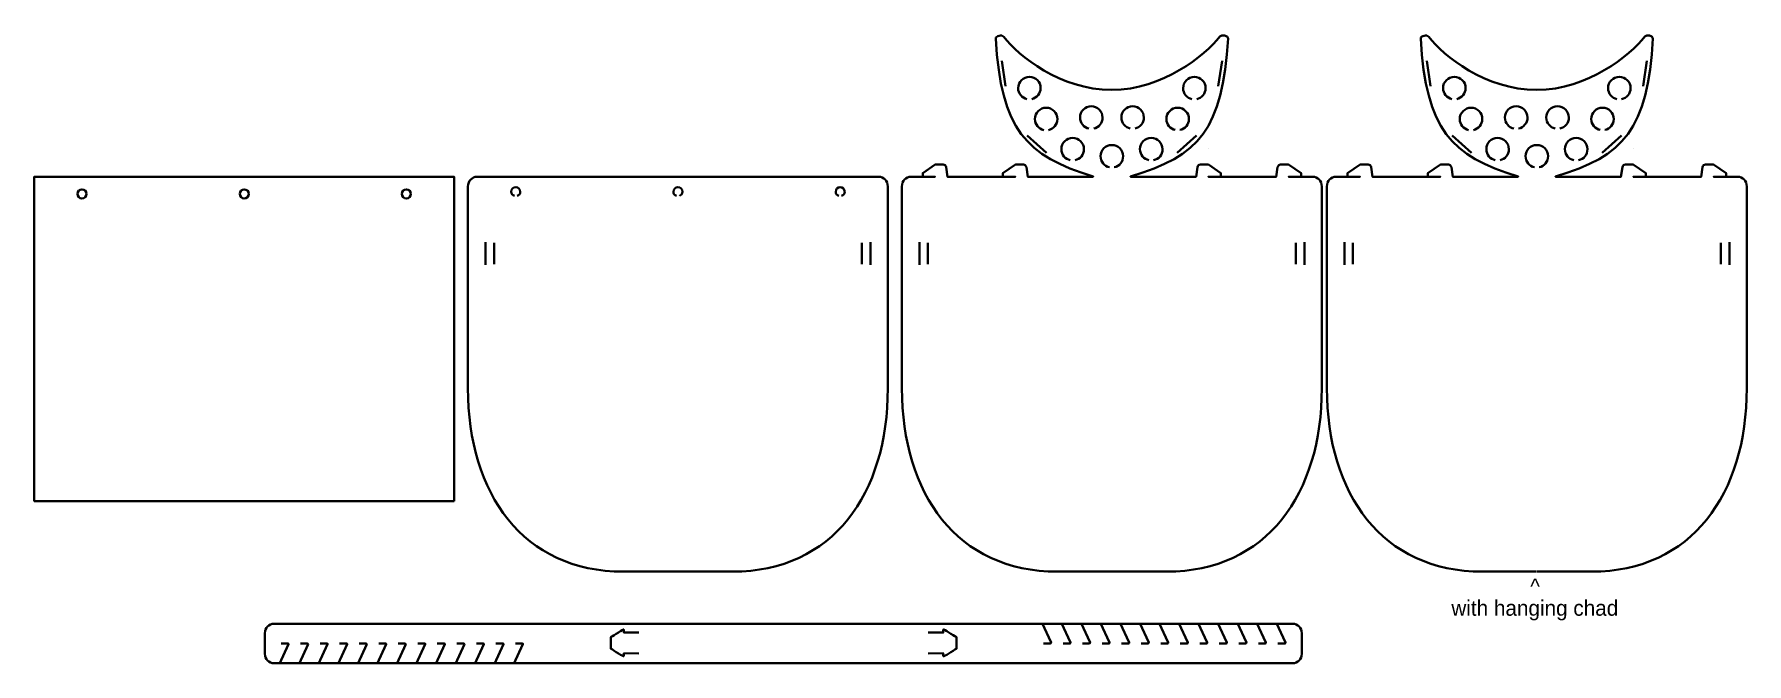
# Model space of a CAD drawing. Header units: inches. Extents: x 63 to 1203, y -683 to -264.
import ezdxf

# ---------------------------------------------------------------- set-up
doc = ezdxf.new("R2010")
doc.units = ezdxf.units.IN
doc.header["$MEASUREMENT"] = 0
doc.layers.add('Layer 1', color=7, linetype='Continuous')

msp = doc.modelspace()

# ---------------------------------------------------------------- linework, layer by layer
at = {"layer": 'Layer 1', "color": 179, "lineweight": 35, "true_color": 0x231f20}
for points in [[(709.4, -298.9), (706.8, -281.9)], [(850.8, -298.9), (853.4, -281.9)], [(992.2, -298.9), (989.6, -281.9)], [(1133.6, -298.9), (1136.2, -281.9)], [(736.7, -343.2), (723.8, -331.7)], [(823.5, -343.2), (836.4, -331.7)], [(844.2, -340), (844.2, -340)], [(1019.5, -343.2), (1006.6, -331.7)], [(1106.3, -343.2), (1119.2, -331.7)], [(1126.9, -340), (1126.9, -340)], [(342.4, -575), (63, -575), (63, -359.1), (342.4, -359.1), (342.4, -575)], [(767.6, -358.9), (767.6, -358.9)], [(1050.4, -358.9), (1050.4, -358.9)], [(363.2, -402.6), (363.2, -417.8)], [(369, -403.2), (369, -417.2)], [(613.7, -403.2), (613.7, -417.2)], [(619.4, -402.6), (619.4, -417.8)], [(652, -402.6), (652, -417.8)], [(657.7, -403.2), (657.7, -417.2)], [(902.5, -403.2), (902.5, -417.2)], [(908.2, -402.6), (908.2, -417.8)], [(934.8, -402.6), (934.8, -417.8)], [(940.5, -403.2), (940.5, -417.2)], [(1185.3, -403.2), (1185.3, -417.2)], [(1191, -402.6), (1191, -417.8)]]:
    msp.add_lwpolyline(points, dxfattribs=at)
for points, knots in [([(913.8, -359.1), (913.8, -359.1), (897.7, -359.1), (897.7, -359.1), (897.7, -359.1), (897.7, -359.1), (897.7, -359.1), (897.7, -359.1), (906, -359.1), (906, -359.1), (906, -359.1), (906, -356.7), (906, -356.7), (906, -356.7), (897.7, -351), (897.7, -351), (897.7, -351), (892.4, -351), (892.4, -351), (891.4, -351), (890.6, -351.8), (890.4, -352.7), (890.4, -352.7), (889.5, -359.1), (889.5, -359.1), (889.5, -359.1), (889.5, -359.1), (889.5, -359.1), (889.5, -359.1), (844.3, -359.1), (844.3, -359.1), (844.3, -359.1), (844.3, -359.1), (844.3, -359.1), (844.3, -359.1), (852.6, -359.1), (852.6, -359.1), (852.6, -359.1), (852.6, -356.7), (852.6, -356.7), (852.6, -356.7), (844.3, -351), (844.3, -351), (844.3, -351), (839, -351), (839, -351), (838, -351), (837.2, -351.8), (837, -352.7), (837, -352.7), (836.1, -359.1), (836.1, -359.1), (836.1, -359.1), (836.1, -359.1), (836.1, -359.1), (836.1, -359.1), (792.6, -359.1), (792.6, -359.1), (792.6, -359.1), (792.6, -358.9), (792.6, -358.9), (838.2, -345.4), (853.9, -327.5), (857.4, -267), (857.4, -265.1), (853.2, -264.3), (852, -265.8), (842, -278.4), (813.9, -301.3), (780.1, -301.3), (745.4, -301.3), (718.1, -278.7), (708.2, -265.9), (707, -264.4), (702.7, -265.3), (702.8, -267.2), (706.3, -327.7), (723, -345.4), (767.6, -358.9), (767.6, -358.9), (767.6, -359.1), (767.6, -359.1), (767.6, -359.1), (724.1, -359.1), (724.1, -359.1), (724.1, -359.1), (724.1, -359.1), (724.1, -359.1), (724.1, -359.1), (723.2, -352.7), (723.2, -352.7), (723, -351.8), (722.2, -351), (721.2, -351), (721.2, -351), (715.9, -351), (715.9, -351), (715.9, -351), (707.6, -356.7), (707.6, -356.7), (707.6, -356.7), (707.6, -359.1), (707.6, -359.1), (707.6, -359.1), (715.9, -359.1), (715.9, -359.1), (715.9, -359.1), (715.9, -359.1), (715.9, -359.1), (715.9, -359.1), (670.7, -359.1), (670.7, -359.1), (670.7, -359.1), (670.7, -359.1), (670.7, -359.1), (670.7, -359.1), (669.8, -352.7), (669.8, -352.7), (669.7, -351.8), (668.8, -351), (667.8, -351), (667.8, -351), (662.5, -351), (662.5, -351), (662.5, -351), (654.2, -356.7), (654.2, -356.7), (654.2, -356.7), (654.2, -359.1), (654.2, -359.1), (654.2, -359.1), (662.5, -359.1), (662.5, -359.1), (662.5, -359.1), (662.5, -359.1), (662.5, -359.1), (662.5, -359.1), (646.5, -359.1), (646.5, -359.1), (643.1, -359.1), (640.4, -362), (640.4, -365.5), (640.4, -365.5), (640.4, -499.9), (640.4, -499.9), (640.4, -570.1), (677, -621.9), (743.8, -621.9), (743.8, -621.9), (816.4, -621.9), (816.4, -621.9), (883.2, -621.9), (919.8, -570.1), (919.8, -499.9), (919.8, -499.9), (919.8, -365.5), (919.8, -365.5), (919.8, -362), (917.1, -359.1), (913.8, -359.1)], [0, 0, 0, 0, 1, 1, 1, 2, 2, 2, 3, 3, 3, 4, 4, 4, 5, 5, 5, 6, 6, 6, 7, 7, 7, 8, 8, 8, 9, 9, 9, 10, 10, 10, 11, 11, 11, 12, 12, 12, 13, 13, 13, 14, 14, 14, 15, 15, 15, 16, 16, 16, 17, 17, 17, 18, 18, 18, 19, 19, 19, 20, 20, 20, 21, 21, 21, 22, 22, 22, 23, 23, 23, 24, 24, 24, 25, 25, 25, 26, 26, 26, 27, 27, 27, 28, 28, 28, 29, 29, 29, 30, 30, 30, 31, 31, 31, 32, 32, 32, 33, 33, 33, 34, 34, 34, 35, 35, 35, 36, 36, 36, 37, 37, 37, 38, 38, 38, 39, 39, 39, 40, 40, 40, 41, 41, 41, 42, 42, 42, 43, 43, 43, 44, 44, 44, 45, 45, 45, 46, 46, 46, 47, 47, 47, 48, 48, 48, 49, 49, 49, 50, 50, 50, 51, 51, 51, 52, 52, 52, 53, 53, 53, 53]), ([(1063.1, -621.9), (1063.1, -621.9), (1099.2, -621.9), (1099.2, -621.9), (1166, -621.9), (1202.6, -570.1), (1202.6, -499.9), (1202.6, -499.9), (1202.6, -365.5), (1202.6, -365.5), (1202.6, -362), (1199.9, -359.1), (1196.5, -359.1), (1196.5, -359.1), (1180.5, -359.1), (1180.5, -359.1), (1180.5, -359.1), (1180.5, -359.1), (1180.5, -359.1), (1180.5, -359.1), (1188.8, -359.1), (1188.8, -359.1), (1188.8, -359.1), (1188.8, -356.7), (1188.8, -356.7), (1188.8, -356.7), (1180.5, -351), (1180.5, -351), (1180.5, -351), (1175.2, -351), (1175.2, -351), (1174.2, -351), (1173.3, -351.8), (1173.2, -352.7), (1173.2, -352.7), (1172.3, -359.1), (1172.3, -359.1), (1172.3, -359.1), (1172.3, -359.1), (1172.3, -359.1), (1172.3, -359.1), (1127.1, -359.1), (1127.1, -359.1), (1127.1, -359.1), (1127.1, -359.1), (1127.1, -359.1), (1127.1, -359.1), (1135.4, -359.1), (1135.4, -359.1), (1135.4, -359.1), (1135.4, -356.7), (1135.4, -356.7), (1135.4, -356.7), (1127.1, -351), (1127.1, -351), (1127.1, -351), (1121.8, -351), (1121.8, -351), (1120.8, -351), (1120, -351.8), (1119.8, -352.7), (1119.8, -352.7), (1118.9, -359.1), (1118.9, -359.1), (1118.9, -359.1), (1118.9, -359.1), (1118.9, -359.1), (1118.9, -359.1), (1075.4, -359.1), (1075.4, -359.1), (1075.4, -359.1), (1075.4, -358.9), (1075.4, -358.9), (1121, -345.4), (1136.7, -327.5), (1140.1, -267), (1140.2, -265.1), (1136, -264.3), (1134.8, -265.8), (1124.8, -278.4), (1096.7, -301.3), (1062.9, -301.3), (1028.2, -301.3), (1000.9, -278.7), (991, -265.9), (989.8, -264.4), (985.5, -265.3), (985.6, -267.2), (989.1, -327.7), (1005.8, -345.4), (1050.4, -358.9), (1050.4, -358.9), (1050.4, -359.1), (1050.4, -359.1), (1050.4, -359.1), (1006.9, -359.1), (1006.9, -359.1), (1006.9, -359.1), (1006.9, -359.1), (1006.9, -359.1), (1006.9, -359.1), (1006, -352.7), (1006, -352.7), (1005.8, -351.8), (1005, -351), (1004, -351), (1004, -351), (998.7, -351), (998.7, -351), (998.7, -351), (990.4, -356.7), (990.4, -356.7), (990.4, -356.7), (990.4, -359.1), (990.4, -359.1), (990.4, -359.1), (998.7, -359.1), (998.7, -359.1), (998.7, -359.1), (998.7, -359.1), (998.7, -359.1), (998.7, -359.1), (953.5, -359.1), (953.5, -359.1), (953.5, -359.1), (953.5, -359.1), (953.5, -359.1), (953.5, -359.1), (952.6, -352.7), (952.6, -352.7), (952.4, -351.8), (951.6, -351), (950.6, -351), (950.6, -351), (945.3, -351), (945.3, -351), (945.3, -351), (937, -356.7), (937, -356.7), (937, -356.7), (937, -359.1), (937, -359.1), (937, -359.1), (945.3, -359.1), (945.3, -359.1), (945.3, -359.1), (945.3, -359.1), (945.3, -359.1), (945.3, -359.1), (929.2, -359.1), (929.2, -359.1), (925.9, -359.1), (923.2, -362), (923.2, -365.5), (923.2, -365.5), (923.2, -499.9), (923.2, -499.9), (923.2, -570.1), (959.8, -621.9), (1026.6, -621.9), (1026.6, -621.9), (1062.6, -621.9), (1062.6, -621.9)], [0, 0, 0, 0, 1, 1, 1, 2, 2, 2, 3, 3, 3, 4, 4, 4, 5, 5, 5, 6, 6, 6, 7, 7, 7, 8, 8, 8, 9, 9, 9, 10, 10, 10, 11, 11, 11, 12, 12, 12, 13, 13, 13, 14, 14, 14, 15, 15, 15, 16, 16, 16, 17, 17, 17, 18, 18, 18, 19, 19, 19, 20, 20, 20, 21, 21, 21, 22, 22, 22, 23, 23, 23, 24, 24, 24, 25, 25, 25, 26, 26, 26, 27, 27, 27, 28, 28, 28, 29, 29, 29, 30, 30, 30, 31, 31, 31, 32, 32, 32, 33, 33, 33, 34, 34, 34, 35, 35, 35, 36, 36, 36, 37, 37, 37, 38, 38, 38, 39, 39, 39, 40, 40, 40, 41, 41, 41, 42, 42, 42, 43, 43, 43, 44, 44, 44, 45, 45, 45, 46, 46, 46, 47, 47, 47, 48, 48, 48, 49, 49, 49, 50, 50, 50, 51, 51, 51, 52, 52, 52, 53, 53, 53, 54, 54, 54, 54]), ([(726.8, -307.4), (730.2, -306.7), (732.7, -303.7), (732.7, -300.1), (732.7, -295.9), (729.4, -292.6), (725.2, -292.6), (721.1, -292.6), (717.7, -295.9), (717.7, -300.1), (717.7, -303.7), (720.3, -306.7), (723.6, -307.4)], [0, 0, 0, 0, 1, 1, 1, 2, 2, 2, 3, 3, 3, 4, 4, 4, 4]), ([(836.6, -307.5), (840, -306.8), (842.5, -303.7), (842.5, -300.1), (842.5, -296), (839.1, -292.6), (835, -292.6), (830.8, -292.6), (827.5, -296), (827.5, -300.1), (827.5, -303.7), (830, -306.8), (833.4, -307.5)], [0, 0, 0, 0, 1, 1, 1, 2, 2, 2, 3, 3, 3, 4, 4, 4, 4]), ([(1009.6, -307.4), (1013, -306.7), (1015.5, -303.7), (1015.5, -300.1), (1015.5, -295.9), (1012.1, -292.6), (1008, -292.6), (1003.9, -292.6), (1000.5, -295.9), (1000.5, -300.1), (1000.5, -303.7), (1003, -306.7), (1006.4, -307.4)], [0, 0, 0, 0, 1, 1, 1, 2, 2, 2, 3, 3, 3, 4, 4, 4, 4]), ([(1119.3, -307.5), (1122.7, -306.8), (1125.3, -303.7), (1125.3, -300.1), (1125.3, -296), (1121.9, -292.6), (1117.8, -292.6), (1113.6, -292.6), (1110.3, -296), (1110.3, -300.1), (1110.3, -303.7), (1112.8, -306.8), (1116.2, -307.5)], [0, 0, 0, 0, 1, 1, 1, 2, 2, 2, 3, 3, 3, 4, 4, 4, 4]), ([(737.9, -328.1), (741.3, -327.3), (743.9, -324.3), (743.9, -320.7), (743.9, -316.6), (740.5, -313.2), (736.4, -313.2), (732.2, -313.2), (728.9, -316.6), (728.9, -320.7), (728.9, -324.3), (731.4, -327.3), (734.8, -328.1)], [0, 0, 0, 0, 1, 1, 1, 2, 2, 2, 3, 3, 3, 4, 4, 4, 4]), ([(768, -327.1), (771.4, -326.3), (773.9, -323.3), (773.9, -319.7), (773.9, -315.6), (770.5, -312.2), (766.4, -312.2), (762.3, -312.2), (758.9, -315.6), (758.9, -319.7), (758.9, -323.3), (761.4, -326.3), (764.8, -327.1)], [0, 0, 0, 0, 1, 1, 1, 2, 2, 2, 3, 3, 3, 4, 4, 4, 4]), ([(795.5, -327), (798.9, -326.3), (801.4, -323.3), (801.4, -319.7), (801.4, -315.5), (798.1, -312.2), (793.9, -312.2), (789.8, -312.2), (786.4, -315.5), (786.4, -319.7), (786.4, -323.3), (789, -326.3), (792.3, -327)], [0, 0, 0, 0, 1, 1, 1, 2, 2, 2, 3, 3, 3, 4, 4, 4, 4]), ([(825.4, -328), (828.8, -327.3), (831.4, -324.3), (831.4, -320.7), (831.4, -316.5), (828, -313.2), (823.9, -313.2), (819.7, -313.2), (816.4, -316.5), (816.4, -320.7), (816.4, -324.3), (818.9, -327.3), (822.3, -328)], [0, 0, 0, 0, 1, 1, 1, 2, 2, 2, 3, 3, 3, 4, 4, 4, 4]), ([(1020.7, -328.1), (1024.1, -327.3), (1026.6, -324.3), (1026.6, -320.7), (1026.6, -316.6), (1023.3, -313.2), (1019.1, -313.2), (1015, -313.2), (1011.6, -316.6), (1011.6, -320.7), (1011.6, -324.3), (1014.2, -327.3), (1017.5, -328.1)], [0, 0, 0, 0, 1, 1, 1, 2, 2, 2, 3, 3, 3, 4, 4, 4, 4]), ([(1050.8, -327.1), (1054.1, -326.3), (1056.7, -323.3), (1056.7, -319.7), (1056.7, -315.6), (1053.3, -312.2), (1049.2, -312.2), (1045, -312.2), (1041.7, -315.6), (1041.7, -319.7), (1041.7, -323.3), (1044.2, -326.3), (1047.6, -327.1)], [0, 0, 0, 0, 1, 1, 1, 2, 2, 2, 3, 3, 3, 4, 4, 4, 4]), ([(1078.3, -327), (1081.7, -326.3), (1084.2, -323.3), (1084.2, -319.7), (1084.2, -315.5), (1080.8, -312.2), (1076.7, -312.2), (1072.6, -312.2), (1069.2, -315.5), (1069.2, -319.7), (1069.2, -323.3), (1071.7, -326.3), (1075.1, -327)], [0, 0, 0, 0, 1, 1, 1, 2, 2, 2, 3, 3, 3, 4, 4, 4, 4]), ([(1108.2, -328), (1111.6, -327.3), (1114.1, -324.3), (1114.1, -320.7), (1114.1, -316.5), (1110.8, -313.2), (1106.6, -313.2), (1102.5, -313.2), (1099.1, -316.5), (1099.1, -320.7), (1099.1, -324.3), (1101.7, -327.3), (1105.1, -328)], [0, 0, 0, 0, 1, 1, 1, 2, 2, 2, 3, 3, 3, 4, 4, 4, 4]), ([(755.6, -348.1), (759, -347.4), (761.5, -344.4), (761.5, -340.8), (761.5, -336.7), (758.1, -333.3), (754, -333.3), (749.9, -333.3), (746.5, -336.7), (746.5, -340.8), (746.5, -344.4), (749, -347.4), (752.4, -348.1)], [0, 0, 0, 0, 1, 1, 1, 2, 2, 2, 3, 3, 3, 4, 4, 4, 4]), ([(781.7, -352.8), (785.1, -352.1), (787.6, -349.1), (787.6, -345.5), (787.6, -341.3), (784.3, -338), (780.1, -338), (776, -338), (772.6, -341.3), (772.6, -345.5), (772.6, -349.1), (775.1, -352.1), (778.5, -352.8)], [0, 0, 0, 0, 1, 1, 1, 2, 2, 2, 3, 3, 3, 4, 4, 4, 4]), ([(807.9, -348.1), (811.3, -347.4), (813.8, -344.4), (813.8, -340.8), (813.8, -336.7), (810.5, -333.3), (806.3, -333.3), (802.2, -333.3), (798.8, -336.7), (798.8, -340.8), (798.8, -344.4), (801.4, -347.4), (804.7, -348.1)], [0, 0, 0, 0, 1, 1, 1, 2, 2, 2, 3, 3, 3, 4, 4, 4, 4]), ([(1038.4, -348.1), (1041.7, -347.4), (1044.3, -344.4), (1044.3, -340.8), (1044.3, -336.7), (1040.9, -333.3), (1036.8, -333.3), (1032.6, -333.3), (1029.3, -336.7), (1029.3, -340.8), (1029.3, -344.4), (1031.8, -347.4), (1035.2, -348.1)], [0, 0, 0, 0, 1, 1, 1, 2, 2, 2, 3, 3, 3, 4, 4, 4, 4]), ([(1064.5, -352.8), (1067.8, -352.1), (1070.4, -349.1), (1070.4, -345.5), (1070.4, -341.3), (1067, -338), (1062.9, -338), (1058.7, -338), (1055.4, -341.3), (1055.4, -345.5), (1055.4, -349.1), (1057.9, -352.1), (1061.3, -352.8)], [0, 0, 0, 0, 1, 1, 1, 2, 2, 2, 3, 3, 3, 4, 4, 4, 4]), ([(1090.7, -348.1), (1094.1, -347.4), (1096.6, -344.4), (1096.6, -340.8), (1096.6, -336.7), (1093.2, -333.3), (1089.1, -333.3), (1085, -333.3), (1081.6, -336.7), (1081.6, -340.8), (1081.6, -344.4), (1084.1, -347.4), (1087.5, -348.1)], [0, 0, 0, 0, 1, 1, 1, 2, 2, 2, 3, 3, 3, 4, 4, 4, 4]), ([(625, -359.1), (628.3, -359.1), (631, -362), (631, -365.5), (631, -365.5), (631, -499.9), (631, -499.9), (631, -570.1), (594.4, -621.9), (527.6, -621.9), (527.6, -621.9), (455.1, -621.9), (455.1, -621.9), (388.3, -621.9), (351.6, -570.1), (351.6, -499.9), (351.6, -499.9), (351.6, -365.5), (351.6, -365.5), (351.6, -362), (354.4, -359.1), (357.7, -359.1), (357.7, -359.1), (625, -359.1), (625, -359.1)], [0, 0, 0, 0, 1, 1, 1, 2, 2, 2, 3, 3, 3, 4, 4, 4, 5, 5, 5, 6, 6, 6, 7, 7, 7, 8, 8, 8, 8]), ([(97.7, -370.5), (97.7, -372.2), (96.4, -373.5), (94.7, -373.5), (93.1, -373.5), (91.7, -372.2), (91.7, -370.5), (91.7, -368.8), (93.1, -367.5), (94.7, -367.5), (96.4, -367.5), (97.7, -368.8), (97.7, -370.5)], [0, 0, 0, 0, 1, 1, 1, 2, 2, 2, 3, 3, 3, 4, 4, 4, 4]), ([(205.7, -370.5), (205.7, -372.2), (204.3, -373.5), (202.7, -373.5), (201, -373.5), (199.7, -372.2), (199.7, -370.5), (199.7, -368.8), (201, -367.5), (202.7, -367.5), (204.3, -367.5), (205.7, -368.8), (205.7, -370.5)], [0, 0, 0, 0, 1, 1, 1, 2, 2, 2, 3, 3, 3, 4, 4, 4, 4]), ([(313.6, -370.5), (313.6, -372.2), (312.3, -373.5), (310.6, -373.5), (309, -373.5), (307.6, -372.2), (307.6, -370.5), (307.6, -368.8), (309, -367.5), (310.6, -367.5), (312.3, -367.5), (313.6, -368.8), (313.6, -370.5)], [0, 0, 0, 0, 1, 1, 1, 2, 2, 2, 3, 3, 3, 4, 4, 4, 4]), ([(384.3, -371.9), (385.5, -371.5), (386.4, -370.4), (386.4, -369.1), (386.4, -367.4), (385, -366.1), (383.4, -366.1), (381.7, -366.1), (380.4, -367.4), (380.4, -369.1), (380.4, -370.4), (381.3, -371.5), (382.5, -371.9)], [0, 0, 0, 0, 1, 1, 1, 2, 2, 2, 3, 3, 3, 4, 4, 4, 4]), ([(492.3, -371.9), (493.5, -371.5), (494.3, -370.4), (494.3, -369.1), (494.3, -367.4), (493, -366.1), (491.3, -366.1), (489.7, -366.1), (488.3, -367.4), (488.3, -369.1), (488.3, -370.4), (489.2, -371.5), (490.4, -371.9)], [0, 0, 0, 0, 1, 1, 1, 2, 2, 2, 3, 3, 3, 4, 4, 4, 4]), ([(600.2, -371.9), (601.4, -371.5), (602.3, -370.4), (602.3, -369.1), (602.3, -367.4), (600.9, -366.1), (599.3, -366.1), (597.6, -366.1), (596.3, -367.4), (596.3, -369.1), (596.3, -370.4), (597.2, -371.5), (598.4, -371.9)], [0, 0, 0, 0, 1, 1, 1, 2, 2, 2, 3, 3, 3, 4, 4, 4, 4]), ([(900.5, -656.6), (903.8, -656.6), (906.5, -659.4), (906.5, -662.9), (906.5, -662.9), (906.5, -676.6), (906.5, -676.6), (906.5, -680.1), (903.8, -682.9), (900.5, -682.9), (900.5, -682.9), (222.4, -682.9), (222.4, -682.9), (219.2, -682.9), (216.5, -680.1), (216.5, -676.6), (216.5, -676.6), (216.5, -662.9), (216.5, -662.9), (216.5, -659.4), (219.2, -656.6), (222.4, -656.6), (222.4, -656.6), (900.5, -656.6), (900.5, -656.6)], [0, 0, 0, 0, 1, 1, 1, 2, 2, 2, 3, 3, 3, 4, 4, 4, 5, 5, 5, 6, 6, 6, 7, 7, 7, 8, 8, 8, 8]), ([(465.4, -662.4), (465.4, -662.4), (455.4, -662.5), (455.4, -662.5), (455.4, -662.5), (455.4, -660.7), (455.4, -660.7), (455.4, -660.5), (455.2, -660.4), (455, -660.5), (453.6, -661), (446.6, -665.6), (446.6, -665.6), (446.6, -665.6), (446.6, -673.1), (446.6, -673.1), (446.6, -673.1), (453.6, -677.7), (455, -678.2), (455.2, -678.3), (455.4, -678.2), (455.4, -677.9), (455.4, -677.9), (455.4, -676.2), (455.4, -676.2), (455.4, -676.2), (465.4, -676.3), (465.4, -676.3)], [0, 0, 0, 0, 1, 1, 1, 2, 2, 2, 3, 3, 3, 4, 4, 4, 5, 5, 5, 6, 6, 6, 7, 7, 7, 8, 8, 8, 9, 9, 9, 9]), ([(657.9, -662.4), (657.9, -662.4), (667.9, -662.5), (667.9, -662.5), (667.9, -662.5), (667.9, -660.7), (667.9, -660.7), (667.9, -660.5), (668.1, -660.4), (668.3, -660.5), (669.7, -661), (676.7, -665.6), (676.7, -665.6), (676.7, -665.6), (676.7, -673.1), (676.7, -673.1), (676.7, -673.1), (669.7, -677.7), (668.3, -678.2), (668.1, -678.3), (667.9, -678.2), (667.9, -677.9), (667.9, -677.9), (667.9, -676.2), (667.9, -676.2), (667.9, -676.2), (657.9, -676.3), (657.9, -676.3)], [0, 0, 0, 0, 1, 1, 1, 2, 2, 2, 3, 3, 3, 4, 4, 4, 5, 5, 5, 6, 6, 6, 7, 7, 7, 8, 8, 8, 9, 9, 9, 9]), ([(733.6, -656.2), (733.6, -656.2), (739.6, -669.1), (739.6, -669.1), (739.7, -669.4), (739.5, -669.7), (739.1, -669.7), (739.1, -669.7), (734.6, -669.7), (734.6, -669.7)], [0, 0, 0, 0, 1, 1, 1, 2, 2, 2, 3, 3, 3, 3]), ([(746.6, -656.2), (746.6, -656.2), (752.6, -669.1), (752.6, -669.1), (752.7, -669.4), (752.5, -669.7), (752.1, -669.7), (752.1, -669.7), (747.6, -669.7), (747.6, -669.7)], [0, 0, 0, 0, 1, 1, 1, 2, 2, 2, 3, 3, 3, 3]), ([(759.6, -656.2), (759.6, -656.2), (765.6, -669.1), (765.6, -669.1), (765.7, -669.4), (765.5, -669.7), (765.1, -669.7), (765.1, -669.7), (760.6, -669.7), (760.6, -669.7)], [0, 0, 0, 0, 1, 1, 1, 2, 2, 2, 3, 3, 3, 3]), ([(772.6, -656.2), (772.6, -656.2), (778.6, -669.1), (778.6, -669.1), (778.7, -669.4), (778.5, -669.7), (778.1, -669.7), (778.1, -669.7), (773.6, -669.7), (773.6, -669.7)], [0, 0, 0, 0, 1, 1, 1, 2, 2, 2, 3, 3, 3, 3]), ([(785.6, -656.2), (785.6, -656.2), (791.6, -669.1), (791.6, -669.1), (791.7, -669.4), (791.5, -669.7), (791.1, -669.7), (791.1, -669.7), (786.6, -669.7), (786.6, -669.7)], [0, 0, 0, 0, 1, 1, 1, 2, 2, 2, 3, 3, 3, 3]), ([(798.6, -656.2), (798.6, -656.2), (804.6, -669.1), (804.6, -669.1), (804.7, -669.4), (804.5, -669.7), (804.1, -669.7), (804.1, -669.7), (799.6, -669.7), (799.6, -669.7)], [0, 0, 0, 0, 1, 1, 1, 2, 2, 2, 3, 3, 3, 3]), ([(811.6, -656.2), (811.6, -656.2), (817.6, -669.1), (817.6, -669.1), (817.7, -669.4), (817.5, -669.7), (817.1, -669.7), (817.1, -669.7), (812.6, -669.7), (812.6, -669.7)], [0, 0, 0, 0, 1, 1, 1, 2, 2, 2, 3, 3, 3, 3]), ([(824.6, -656.2), (824.6, -656.2), (830.6, -669.1), (830.6, -669.1), (830.7, -669.4), (830.5, -669.7), (830.1, -669.7), (830.1, -669.7), (825.6, -669.7), (825.6, -669.7)], [0, 0, 0, 0, 1, 1, 1, 2, 2, 2, 3, 3, 3, 3]), ([(837.6, -656.2), (837.6, -656.2), (843.6, -669.1), (843.6, -669.1), (843.7, -669.4), (843.5, -669.7), (843.1, -669.7), (843.1, -669.7), (838.6, -669.7), (838.6, -669.7)], [0, 0, 0, 0, 1, 1, 1, 2, 2, 2, 3, 3, 3, 3]), ([(850.6, -656.2), (850.6, -656.2), (856.6, -669.1), (856.6, -669.1), (856.7, -669.4), (856.5, -669.7), (856.1, -669.7), (856.1, -669.7), (851.6, -669.7), (851.6, -669.7)], [0, 0, 0, 0, 1, 1, 1, 2, 2, 2, 3, 3, 3, 3]), ([(863.6, -656.2), (863.6, -656.2), (869.6, -669.1), (869.6, -669.1), (869.7, -669.4), (869.5, -669.7), (869.1, -669.7), (869.1, -669.7), (864.6, -669.7), (864.6, -669.7)], [0, 0, 0, 0, 1, 1, 1, 2, 2, 2, 3, 3, 3, 3]), ([(876.6, -656.2), (876.6, -656.2), (882.6, -669.1), (882.6, -669.1), (882.7, -669.4), (882.5, -669.7), (882.1, -669.7), (882.1, -669.7), (877.6, -669.7), (877.6, -669.7)], [0, 0, 0, 0, 1, 1, 1, 2, 2, 2, 3, 3, 3, 3]), ([(889.6, -656.2), (889.6, -656.2), (895.6, -669.1), (895.6, -669.1), (895.7, -669.4), (895.5, -669.7), (895.1, -669.7), (895.1, -669.7), (890.6, -669.7), (890.6, -669.7)], [0, 0, 0, 0, 1, 1, 1, 2, 2, 2, 3, 3, 3, 3]), ([(226.2, -683.2), (226.2, -683.2), (232.2, -670.3), (232.2, -670.3), (232.3, -670.1), (232.1, -669.8), (231.7, -669.8), (231.7, -669.8), (227.2, -669.8), (227.2, -669.8)], [0, 0, 0, 0, 1, 1, 1, 2, 2, 2, 3, 3, 3, 3]), ([(239.2, -683.2), (239.2, -683.2), (245.2, -670.3), (245.2, -670.3), (245.3, -670.1), (245.1, -669.8), (244.7, -669.8), (244.7, -669.8), (240.2, -669.8), (240.2, -669.8)], [0, 0, 0, 0, 1, 1, 1, 2, 2, 2, 3, 3, 3, 3]), ([(252.2, -683.2), (252.2, -683.2), (258.2, -670.3), (258.2, -670.3), (258.3, -670.1), (258.1, -669.8), (257.7, -669.8), (257.7, -669.8), (253.2, -669.8), (253.2, -669.8)], [0, 0, 0, 0, 1, 1, 1, 2, 2, 2, 3, 3, 3, 3]), ([(265.2, -683.2), (265.2, -683.2), (271.2, -670.3), (271.2, -670.3), (271.3, -670.1), (271.1, -669.8), (270.7, -669.8), (270.7, -669.8), (266.2, -669.8), (266.2, -669.8)], [0, 0, 0, 0, 1, 1, 1, 2, 2, 2, 3, 3, 3, 3]), ([(278.2, -683.2), (278.2, -683.2), (284.2, -670.3), (284.2, -670.3), (284.3, -670.1), (284.1, -669.8), (283.7, -669.8), (283.7, -669.8), (279.2, -669.8), (279.2, -669.8)], [0, 0, 0, 0, 1, 1, 1, 2, 2, 2, 3, 3, 3, 3]), ([(291.2, -683.2), (291.2, -683.2), (297.2, -670.3), (297.2, -670.3), (297.3, -670.1), (297.1, -669.8), (296.7, -669.8), (296.7, -669.8), (292.2, -669.8), (292.2, -669.8)], [0, 0, 0, 0, 1, 1, 1, 2, 2, 2, 3, 3, 3, 3]), ([(304.2, -683.2), (304.2, -683.2), (310.2, -670.3), (310.2, -670.3), (310.3, -670.1), (310.1, -669.8), (309.7, -669.8), (309.7, -669.8), (305.2, -669.8), (305.2, -669.8)], [0, 0, 0, 0, 1, 1, 1, 2, 2, 2, 3, 3, 3, 3]), ([(317.2, -683.2), (317.2, -683.2), (323.2, -670.3), (323.2, -670.3), (323.3, -670.1), (323.1, -669.8), (322.7, -669.8), (322.7, -669.8), (318.2, -669.8), (318.2, -669.8)], [0, 0, 0, 0, 1, 1, 1, 2, 2, 2, 3, 3, 3, 3]), ([(330.2, -683.2), (330.2, -683.2), (336.2, -670.3), (336.2, -670.3), (336.3, -670.1), (336.1, -669.8), (335.7, -669.8), (335.7, -669.8), (331.2, -669.8), (331.2, -669.8)], [0, 0, 0, 0, 1, 1, 1, 2, 2, 2, 3, 3, 3, 3]), ([(343.2, -683.2), (343.2, -683.2), (349.2, -670.3), (349.2, -670.3), (349.3, -670.1), (349.1, -669.8), (348.7, -669.8), (348.7, -669.8), (344.2, -669.8), (344.2, -669.8)], [0, 0, 0, 0, 1, 1, 1, 2, 2, 2, 3, 3, 3, 3]), ([(356.2, -683.2), (356.2, -683.2), (362.2, -670.3), (362.2, -670.3), (362.3, -670.1), (362.1, -669.8), (361.7, -669.8), (361.7, -669.8), (357.2, -669.8), (357.2, -669.8)], [0, 0, 0, 0, 1, 1, 1, 2, 2, 2, 3, 3, 3, 3]), ([(369.2, -683.2), (369.2, -683.2), (375.2, -670.3), (375.2, -670.3), (375.3, -670.1), (375.1, -669.8), (374.7, -669.8), (374.7, -669.8), (370.2, -669.8), (370.2, -669.8)], [0, 0, 0, 0, 1, 1, 1, 2, 2, 2, 3, 3, 3, 3]), ([(382.2, -683.2), (382.2, -683.2), (388.2, -670.3), (388.2, -670.3), (388.3, -670.1), (388.1, -669.8), (387.7, -669.8), (387.7, -669.8), (383.2, -669.8), (383.2, -669.8)], [0, 0, 0, 0, 1, 1, 1, 2, 2, 2, 3, 3, 3, 3])]:
    msp.add_open_spline(points, degree=3, knots=knots, dxfattribs=at)

# ---------------------------------------------------------------- texts
at = {"layer": 'Layer 1', "color": 179, "true_color": 0x231f20, "char_height": 10.303, "attachment_point": 7}
for s, insert in [('\\fMyriad Pro|b0|i0|c0|p34;\\W1;^ ', (1058.5, -636.9)), ('\\fMyriad Pro|b0|i0|c0|p34;\\W1;with hanging chad', (1006, -654.4))]:
    msp.add_mtext(s, dxfattribs=dict(at, insert=insert))

doc.saveas('drawing.dxf')
